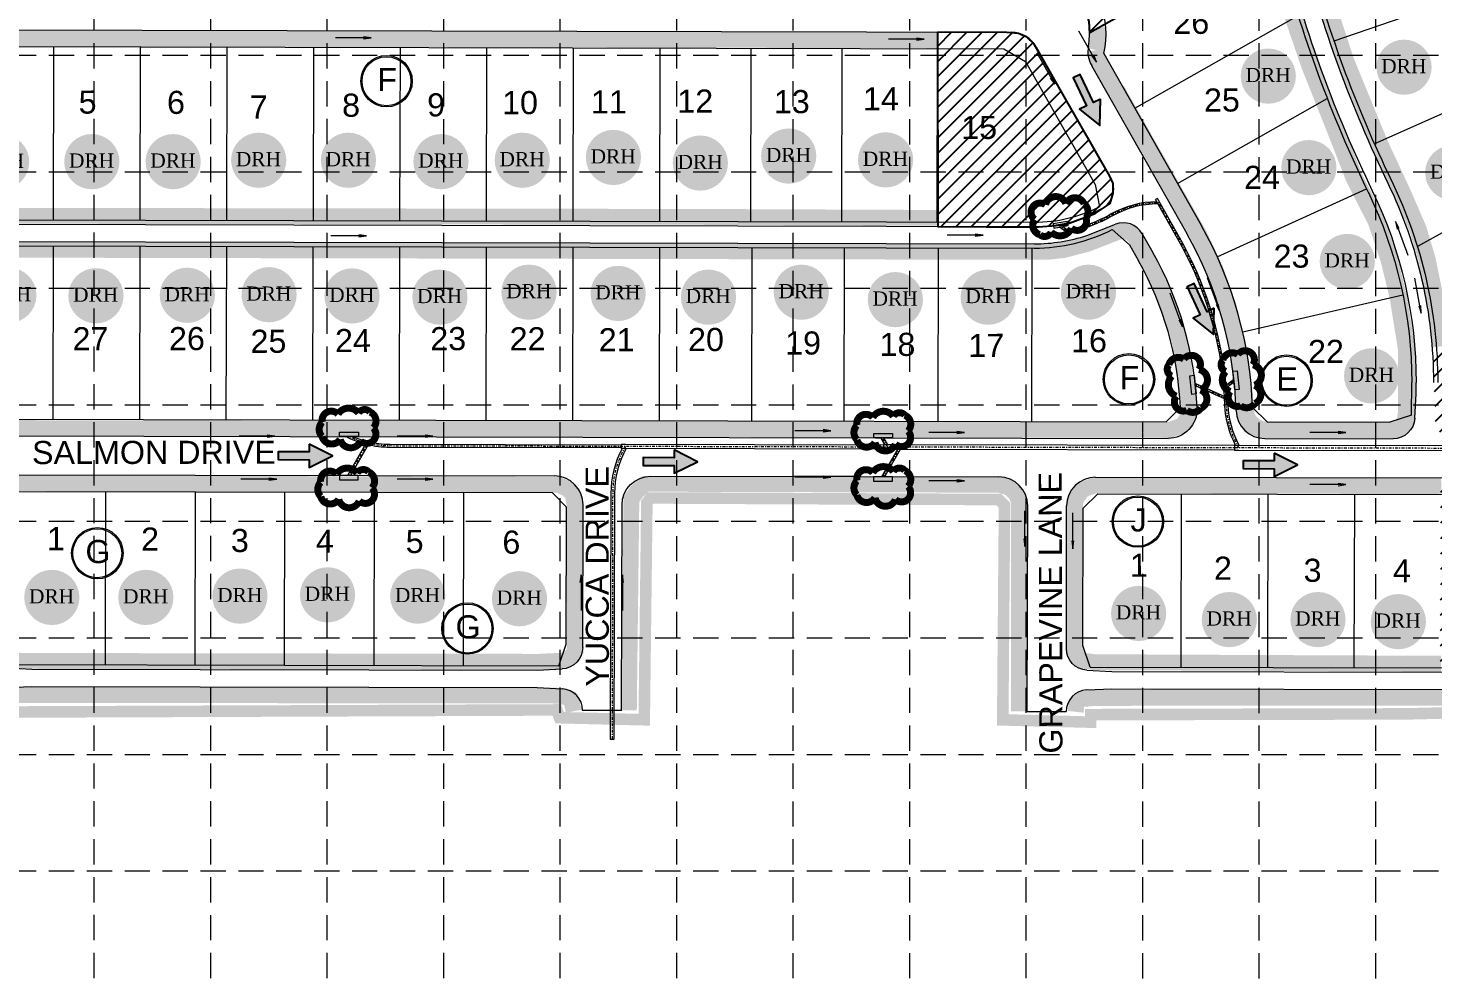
# Model space of a CAD drawing. Header units: inches. Extents: x 5975 to 9213, y 2836 to 8009.
# Drawn here: x 7307 to 8280, y 4061 to 4715 of the extents above; entities that cross this region are included whole.
import ezdxf
from ezdxf.enums import TextEntityAlignment as Align

# ---------------------------------------------------------------- set-up
doc = ezdxf.new("R2010")
doc.units = ezdxf.units.IN
doc.header["$MEASUREMENT"] = 0
for name, pattern in [('DASHED', [0.75, 0.5, -0.25]), ('DGN Style 7', [4.437732, 1.996979, -0.887546, 0.66566, -0.887546]), ('HIDDEN', [0.375, 0.25, -0.125])]:
    doc.linetypes.add(name, pattern=pattern)
for name, color, linetype, lineweight in [('0520al - Level 11', 7, 'Continuous', 0), ('0520al - Level 14', 7, 'Continuous', 0), ('0520al - Level 3', 7, 'Continuous', 0), ('BLOCKS', 7, 'Continuous', 0), ('Level 47', 7, 'Continuous', 0), ('Level 50', 7, 'Continuous', 0), ('LOGO', 7, 'Continuous', 0), ('STORM', 5, 'Continuous', 0)]:
    doc.layers.add(name, color=color, linetype=linetype, lineweight=lineweight)
for name, color, linetype in [('ARROWS', 252, 'Continuous'), ('BASE', 7, 'Continuous'), ('EROSION BLANKETS', 84, 'Continuous'), ('GRID', 254, 'DASHED'), ('LEGEND', 7, 'Continuous'), ('LIMITS OF DISTURBANCE', 1, 'DASHED'), ('SODDED LOT', 2, 'Continuous')]:
    doc.layers.add(name, color=color, linetype=linetype)
doc.styles.add('DRHorton', font='dutcheb.ttf')
doc.styles.get("Standard").update_dxf_attribs({"font": 'ARIAL.TTF'})

# ---------------------------------------------------------------- blocks, each defined once
blk = doc.blocks.new('DRHorton')
h = blk.add_hatch(color=1)
h.paths.add_polyline_path([(78.7, 25.78, 1), (40.43, 25.78, 1)])
h.paths.add_polyline_path([(42.33, 17.91), (76.5, 17.91), (76.5, 34.87), (42.33, 34.87)], flags=24)
at = {"layer": 'BASE', "color": 176, "style": 'DRHorton'}
blk.add_text('DRH', height=9.814, dxfattribs=at).set_placement((59.39, 21.64), align=Align.CENTER)
blk = doc.blocks.new('arrow')
blk.add_lwpolyline([(-67, -25.4), (-59.3, -25.4), (-59.6, -56.1), (-51.9, -56.2), (-51.6, -25.5), (-44, -25.5), (-55.3, -2.4), (-67, -25.4)], close=True)
at = {"color": 254}
for points in [[(-44, -25.5), (-67, -25.4), (-55.3, -2.4), (-67, -25.4)], [(-59.6, -56.1), (-51.9, -56.2), (-59.3, -25.4), (-51.6, -25.5)]]:
    blk.add_solid(points, dxfattribs=at)

msp = doc.modelspace()

# ---------------------------------------------------------------- hatches: boundary and pattern name
at = {"layer": 'SODDED LOT'}
h = msp.add_hatch(dxfattribs=at)
h.set_pattern_fill('ANSI31', color=256, scale=60, style=0)
h.paths.add_polyline_path([(7351.01, 5804.8), (7407.43, 5803.41), (7469.69, 5803.96), (7467.74, 5670.6), (7382.98, 5670.32), (7345.18, 5671.16)])
h.paths.add_polyline_path([(7400.62, 5966.19), (7520.73, 5964.5), (7519.61, 5830.4), (7399.21, 5831.25)])
h.paths.add_polyline_path([(7405.78, 6113), (7526.59, 6111.38), (7524.17, 5978.09), (7406.18, 5978.49), (7405.78, 6111.38)])
h.paths.add_polyline_path([(7507.01, 6746.99), (7630.07, 6747.51), (7631.11, 6874.69), (7507.01, 6874.69)])
h.paths.add_polyline_path([(7507.53, 6684.07), (7628.43, 6683.46), (7628.51, 6649.29), (7618.65, 6630.08), (7607.22, 6620.74), (7590.09, 6616.07), (7524.66, 6615.03), (7513.24, 6616.59), (7508.05, 6622.82), (7508.05, 6628.53)])
h.paths.add_polyline_path([(7486.51, 6405.99), (7512.73, 6284.4), (7603.96, 6289.11), (7625.98, 6307.98), (7628.6, 6325.8), (7630.7, 6360.39), (7517.97, 6426.96), (7506.96, 6412.28), (7493.85, 6408.09)])
h.paths.add_polyline_path([(7316.81, 6791.63), (7244.82, 6679.87), (7298.17, 6645.16), (7363.39, 6758.61)])
h.paths.add_polyline_path([(7090.29, 6927.15), (7032.12, 6805.45), (7083.1, 6779.07), (7147.87, 6895.38)])
h.paths.add_polyline_path([(7179.83, 7077.56), (7120.72, 6953.95), (7120.72, 6946.47), (7129.56, 6941.72), (7169.64, 6917.27), (7236.91, 7049.03)])
h.paths.add_polyline_path([(6973.21, 7146.91), (6935.84, 7018.55), (7045.9, 6977.12), (7094.82, 7099.37), (7035.71, 7124.5)])
h.paths.add_polyline_path([(6656.93, 7225.64), (6650.99, 7071.52), (6709.17, 7064.73), (6722.34, 7209.93)])
h.paths.add_polyline_path([(7291.62, 5043.7), (7267.69, 5045.25), (7233.72, 5083.44), (7229.48, 5188.01), (7225.23, 5201.12), (7256.11, 5201.12), (7270.39, 5195.72), (7276.56, 5187.23), (7281.58, 5172.57), (7281.2, 5106.98)])
h.paths.add_polyline_path([(8380.58, 5174.1), (8367.57, 5174.1), (8344.07, 5199.1), (8368.57, 5174.1), (8268.46, 5173.11), (8225.45, 5176.61), (8160.42, 5181.61), (8079.9, 5182.11), (7307.5, 5175.7), (7308.3, 5191.69), (7317.1, 5206.89), (7337.1, 5212.49), (7533.14, 5214.89), (7553.14, 5209.29), (7565.14, 5214.09), (7721.16, 5214.89), (7733.17, 5210.89), (7745.17, 5216.49), (8051.45, 5218.37), (8065.8, 5214.5), (8077.67, 5217.54), (8194.42, 5217.15), (8241.74, 5210.09), (8358.99, 5207.26), (8368.17, 5202.32), (8374.52, 5194.55), (8378.76, 5183.96)])
h.paths.add_polyline_path([(8704.79, 5136.17), (8691.79, 5133.64), (8753.34, 4894.96), (8772.65, 4849.2), (8813.78, 4777.7), (9048.19, 4361.94), (9072.43, 4375.67), (8939.12, 4584.85), (8791.14, 4879.37), (8747.51, 5047.36), (8711.16, 5128.12)])
h.paths.add_polyline_path([(8681.52, 5186.17), (8415.52, 5185), (8417.85, 5203.66), (8426.6, 5215.33), (8445.85, 5219.99), (8469.19, 5219.99), (8474.44, 5220.58), (8676.85, 5222.91)])
h.paths.add_polyline_path([(8413.35, 4565.98), (8280.46, 4491.51), (8281.98, 4449.25), (8282.28, 4441.35), (8285.63, 4434.36), (8293.84, 4431.32), (8314.21, 4430.71), (8347.06, 4434.05), (8381.72, 4441.65), (8415.78, 4453.81), (8447.71, 4468.4), (8453.19, 4473.27), (8455.92, 4478.43), (8455.92, 4486.64), (8454.71, 4494.24)])
h.paths.add_polyline_path([(7193.84, 4567.18), (7193.14, 4432.02), (7264.33, 4432.69), (7264.78, 4566.81)])
h.paths.add_polyline_path([(7387.96, 5013.68), (7387.48, 4885.26), (7390.38, 4884.78), (7393.04, 4881.88), (7448.68, 4881.39), (7449.65, 5014.17)])
h.paths.add_polyline_path([(7937.33, 4711.8), (7937.48, 4577.46), (8004.15, 4576.95), (8025.44, 4578.49), (8046.46, 4586.43), (8056.72, 4593.35), (8059.01, 4600.35), (8058.83, 4607.07), (8056.62, 4612.2), (8004.18, 4703.63), (7999.2, 4708.38), (7993.32, 4711.1), (7985.17, 4711.77), (7943.07, 4712)])
h.paths.add_polyline_path([(8015.77, 4750.82), (8064.6, 4866.71), (8098.83, 4868.07), (8104.76, 4866.25), (8126.21, 4865.79), (8140.36, 4860.77), (8149.94, 4853.02), (8155.42, 4844.35), (8158.61, 4832.03), (8161.35, 4819.71), (8164.09, 4819.26), (8173.68, 4785.04), (8042.69, 4711.59), (8042.24, 4719.34), (8039.04, 4729.84), (8031.74, 4739.87), (8019.87, 4748.54)])
h.paths.add_polyline_path([(8285.97, 4402.91), (8285.64, 4269.3), (8320.6, 4269.71), (8347.34, 4271.36), (8371.6, 4273.82), (8350.22, 4407.04), (8339.11, 4405.4), (8323.48, 4403.75), (8309.91, 4403.34), (8289.34, 4402.93)])
h.paths.add_polyline_path([(6997, 4412.5), (6873.98, 4344.71), (6871.32, 4343.51), (6871.8, 4331.43), (6873.25, 4329.98), (6874.7, 4313.81), (6877.36, 4297.87), (6884.6, 4287.25), (6897.65, 4277.59), (6912.38, 4274.69), (6930.5, 4273.97), (6931.95, 4271.79), (7003.68, 4271.79), (7025.42, 4391.8), (7016, 4394.94), (7006.58, 4401.46), (7001.51, 4406.77)])

# ---------------------------------------------------------------- linework, layer by layer
at = {"layer": '0520al - Level 14', "color": 7, "linetype": 'Continuous', "lineweight": 0}
for p, q in [((7053.67, 4714.01), (7988.26, 4711.91)), ((8005.61, 4701.77), (8057.34, 4610.52)), ((8044.01, 4688.78), (8109.87, 4572.6)), ((8036.95, 4582.61), (8051.05, 4589.73)), ((7064.87, 4579.48), (8004.29, 4577.37)), ((8040.73, 4571.22), (8060.43, 4578.95)), ((7064.85, 4567.48), (8004.26, 4565.37)), ((8078.96, 4572.38), (8086.39, 4559.28)), ((8268.69, 4461.78), (8268.71, 4469.33)), ((8267.79, 4444.53), (8268.69, 4461.78)), ((7053.04, 4433.01), (8096.95, 4430.66)), ((8163.99, 4430.51), (8252.77, 4430.31)), ((7298.72, 4405.45), (7671.74, 4404.62)), ((7738.74, 4404.47), (7837.4, 4404.25)), ((7881.08, 4404.15), (7837.4, 4404.25)), ((7881.08, 4404.15), (7979.74, 4403.93)), ((8046.74, 4403.78), (8296.9, 4403.21)), ((7691.47, 4285.92), (7691.69, 4384.57)), ((7718.38, 4242.17), (7718.69, 4384.51)), ((7999.37, 4241.54), (7999.69, 4383.88)), ((8026.47, 4285.16), (8026.69, 4383.82)), ((7292.67, 4271.83), (7309.92, 4270.93)), ((7309.92, 4270.93), (7659.94, 4270.14)), ((7659.94, 4270.14), (7677.19, 4270.97)), ((8040.69, 4270.15), (8057.94, 4269.25)), ((8057.94, 4269.25), (8296.6, 4268.71)), ((7292.64, 4258.11), (7309.89, 4258.93)), ((7309.89, 4258.93), (7659.91, 4258.14)), ((7659.91, 4258.14), (7677.16, 4257.24)), ((8040.66, 4256.43), (8057.91, 4257.25)), ((8057.91, 4257.25), (8296.57, 4256.71)), ((7718.38, 4242.17), (7691.38, 4242.23)), ((7999.37, 4241.54), (8026.37, 4241.48))]:
    msp.add_line(p, q, dxfattribs=at)
for centre, radius, start, end in [((9040.26, 4990.55), 891, 194.435, 205.84691), ((9040.26, 4990.55), 879, 194.435, 205.84691), ((7988.21, 4691.91), 20, 29.54833, 89.87139), ((7999, 4710.38), 43.5, 349.34687, 6.76292), ((8061.41, 4698.64), 20, 169.34687, 209.54833), ((8044.29, 4603.12), 15, 296.79909, 29.54833), ((8004.52, 4680.37), 103, 269.87142, 288.35181), ((8065.91, 4564.98), 15, 29.54833, 111.42128), ((8004.52, 4680.37), 115, 269.87142, 288.35181), ((7880.64, 4442.65), 263.5, 1.58951, 29.54833), ((7880.64, 4442.65), 236.5, 2.12146, 29.54833), ((8164.04, 4450.51), 20, 181.58951, 269.87139), ((7671.7, 4384.62), 20, 359.87139, 89.87139), ((7979.69, 4383.93), 20, 359.87139, 89.87139), ((8046.69, 4383.78), 20, 89.87139, 179.87139), ((7676.38, 4242.26), 15, 359.87139, 87.00898), ((8041.37, 4241.44), 15, 92.73379, 179.87139)]:
    msp.add_arc(centre, radius, start, end, dxfattribs=at)
at = {"layer": '0520al - Level 14', "color": 7, "linetype": 'Continuous', "lineweight": 0, "extrusion": (0, 0, -1)}
for centre, radius, start, end in [((-7965.71, 4470.01), 315, 154.15309, 180.12861), ((-7965.71, 4470.01), 303, 154.15309, 180.12861), ((-8097, 4450.66), 20, 177.87854, 270.12861), ((-8252.81, 4445.31), 15, 182.99102, 270.12861), ((-7738.69, 4384.47), 20, 0.12861, 90.12861), ((-7676.47, 4285.95), 15, 180.12861, 267.26621), ((-8041.47, 4285.13), 15, 272.99102, 0.12861)]:
    msp.add_arc(centre, radius, start, end, dxfattribs=at)
at = {"layer": '0520al - Level 3', "color": 7, "linetype": 'Continuous', "lineweight": 0}
for p, q in [((8315.86, 4741.55), (8211.83, 4705.8)), ((8073.89, 4659.38), (8187.07, 4723.54)), ((7055.15, 4702.5), (7983.17, 4700.42)), ((7324.88, 4581.9), (7325.15, 4701.9)), ((7384.88, 4581.76), (7385.15, 4701.76)), ((7444.88, 4581.63), (7445.15, 4701.63)), ((7504.88, 4581.49), (7505.15, 4701.49)), ((7564.88, 4581.36), (7565.15, 4701.36)), ((7624.88, 4581.22), (7625.15, 4701.22)), ((7684.88, 4581.09), (7685.15, 4701.09)), ((7744.88, 4580.95), (7745.15, 4700.95)), ((7807.88, 4580.81), (7808.15, 4700.81)), ((7870.88, 4580.67), (7871.15, 4700.67)), ((7936.88, 4580.52), (7937.15, 4700.52)), ((7983.17, 4700.42), (7998.1, 4691.7)), ((7998.1, 4691.7), (8046.44, 4606.43)), ((8052.42, 4697.27), (8119.88, 4578.27)), ((8340.38, 4679.23), (8239.88, 4634.52)), ((8103.48, 4607.19), (8207.25, 4666.01)), ((8370.25, 4619.28), (8269.64, 4563.53)), ((8046.44, 4606.43), (8049.43, 4591.02)), ((8131.02, 4556.39), (8234.45, 4603.38)), ((7049.88, 4582.51), (8004.3, 4580.37)), ((8058.31, 4575.34), (8070.11, 4564.67)), ((7049.84, 4564.51), (8004.26, 4562.37)), ((7324.57, 4443.9), (7324.84, 4563.9)), ((8070.11, 4564.67), (8076.38, 4553.61)), ((7384.57, 4443.76), (7384.84, 4563.76)), ((7444.57, 4443.63), (7444.84, 4563.63)), ((7504.57, 4443.49), (7504.84, 4563.49)), ((7564.57, 4443.36), (7564.84, 4563.36)), ((7624.57, 4443.22), (7624.84, 4563.22)), ((7684.57, 4443.09), (7684.84, 4563.09)), ((7744.57, 4442.95), (7744.84, 4562.95)), ((7808.57, 4442.81), (7808.84, 4562.81)), ((7872.57, 4442.67), (7872.84, 4562.67)), ((7937.57, 4442.52), (7937.84, 4562.52)), ((8002.57, 4442.37), (8002.84, 4562.37)), ((8148.63, 4504.38), (8259.66, 4529.96)), ((8265.65, 4446.78), (8265.71, 4469.33)), ((8095.64, 4442.17), (8105.44, 4452.14)), ((8155.48, 4452.03), (8165.64, 4442.01)), ((7054.57, 4444.5), (8095.64, 4442.17)), ((8165.64, 4442.01), (8250.64, 4441.82)), ((8265.65, 4446.78), (8250.64, 4441.82)), ((7300.19, 4393.95), (7670.21, 4393.12)), ((7360.93, 4273.81), (7361.19, 4393.81)), ((7422.92, 4273.68), (7423.19, 4393.67)), ((7484.92, 4273.54), (7485.19, 4393.54)), ((7546.92, 4273.4), (7547.19, 4393.4)), ((7608.92, 4273.26), (7609.19, 4393.26)), ((7670.21, 4393.12), (7680.19, 4383.1)), ((8048.21, 4392.27), (8038.19, 4382.29)), ((8048.21, 4392.27), (8296.88, 4391.71)), ((8105.94, 4272.14), (8106.21, 4392.14)), ((8165.94, 4272.01), (8166.21, 4392.01)), ((8225.94, 4271.87), (8226.21, 4391.87)), ((7679.98, 4288.1), (7680.19, 4383.1)), ((8037.98, 4287.29), (8038.19, 4382.29)), ((7674.94, 4273.11), (7679.98, 4288.1)), ((8042.94, 4272.28), (8037.98, 4287.29)), ((7294.93, 4273.96), (7674.94, 4273.11)), ((8042.94, 4272.28), (8296.61, 4271.71))]:
    msp.add_line(p, q, dxfattribs=at)
for centre, radius, start, end in [((9040.26, 4990.55), 876, 194.435, 205.84691), ((7999, 4710.38), 55, 346.20658, 133.21315), ((9040.26, 4990.55), 894, 194.435, 205.84691), ((8004.52, 4680.37), 100, 269.87142, 296.68235), ((8004.52, 4680.37), 118, 269.87142, 297.11982), ((7880.64, 4442.65), 275, 1.95533, 29.54833), ((7880.64, 4442.65), 225, 2.41871, 29.54833)]:
    msp.add_arc(centre, radius, start, end, dxfattribs=at)
at = {"layer": '0520al - Level 3', "color": 7, "linetype": 'Continuous', "lineweight": 0, "extrusion": (0, 0, -1)}
for radius in [318, 300]:
    msp.add_arc((-7965.71, 4470.01), radius, 154.15309, 180.12861, dxfattribs=at)
at = {"layer": 'BLOCKS'}
for centre, radius in [((7555.6, 4678.01), 17.8), ((7555.54, 4677.94), 16.97), ((8069.86, 4471.55), 17.8), ((8069.8, 4471.48), 16.97), ((8179.02, 4470.62), 17.8), ((8178.96, 4470.55), 16.97), ((8076.07, 4373.04), 17.8), ((8076.01, 4372.97), 16.97), ((7355.25, 4351.14), 17.8), ((7355.19, 4351.07), 16.97), ((7611.63, 4299.01), 17.8), ((7611.57, 4298.94), 16.97)]:
    msp.add_circle(centre, radius, dxfattribs=at)
at = {"layer": 'EROSION BLANKETS'}
for points, const_width in [([(8168.96, 4780.97), (8181.76, 4728.07), (8195.22, 4688.75), (8215.03, 4638.99), (8225.73, 4611.35), (8241.31, 4580.78), (8250.07, 4554.52), (8256.32, 4528.88), (8262.27, 4491.99), (8262.26, 4448.56), (8261.18, 4442.41), (8258.26, 4438.36), (8253.89, 4436.47), (8247.49, 4436.41), (8162.07, 4436.37), (8156.45, 4438.88), (8152.58, 4442.75), (8150.84, 4447.21), (8150.45, 4453.21), (8148.71, 4470.24, 0.0962), (8118.07, 4571.52), (8062.81, 4668.79), (8061.19, 4671.77)], 12), ([(8061.32, 4670.31), (8048.16, 4693.49), (8047.03, 4699.52, 0.097339), (8047.69, 4714.72, 0.084692)], 10.97)]:
    msp.add_lwpolyline(points, format="xyb", dxfattribs=dict(at, const_width=const_width))
for points, const_width in [([(8203.49, 4741.52), (8220.3, 4690.84), (8243.78, 4633.72), (8259.38, 4600.24), (8270.07, 4575.52), (8276.31, 4554.5), (8282.71, 4523.15), (8286.21, 4494.4)], 12), ([(7937.69, 4706.33), (7052.28, 4708.18), (7044.72, 4705.57), (7040.36, 4700.63), (7038.91, 4693.66), (7039.49, 4680.88), (7039.22, 4594.82), (7041.36, 4588.96), (7047.37, 4585.53), (7056.08, 4585.53), (7062.66, 4585.24), (7064.81, 4585.18), (7774.93, 4584.01), (7936.93, 4583.33)], 10.97), ([(7264.34, 4437.85), (8098.21, 4436.5), (8106.75, 4439.69), (8110.17, 4444.69), (8111.42, 4450.04), (8111.19, 4457.21), (8105.35, 4496.31), (8097.23, 4522.58), (8085.24, 4549.56), (8074.34, 4569.29), (8071, 4573.16), (8064.85, 4574.48), (8059.4, 4572.46), (8040.86, 4565.25), (8024.4, 4561.01), (8013.12, 4559.79), (8000.29, 4559.79), (7264.63, 4561.36)], 10.97), ([(7723.43, 4242.34), (7725.16, 4388.21), (7728.62, 4393.4), (7734.97, 4399.17), (7749.39, 4399.17), (7979.92, 4398.55), (7986.69, 4396.56), (7991.46, 4392.38), (7993.65, 4387.01), (7993.65, 4379.46), (7993.59, 4241.59)], 11), ([(8286.14, 4397.75), (8269.14, 4397.59), (8046.31, 4398.17), (8037.94, 4395.21), (8033.05, 4388.4), (8032.35, 4383), (8032.2, 4284.95), (8033.93, 4279.01), (8038.25, 4276.64), (8046.36, 4275.66), (8278.27, 4274.61), (8285.89, 4274.61)], 10.97), ([(8032.88, 4241.32), (8033.58, 4247.27), (8036.73, 4250.07), (8044.44, 4250.77), (8101.87, 4251.12), (8306.55, 4251.09), (8361.67, 4254.55), (8427.21, 4268.14), (8480.57, 4285.42), (8526.06, 4306.68), (8539.42, 4313.6), (8546.84, 4315.09), (8552.28, 4311.13), (8558.21, 4301.74), (8602.22, 4222.64), (8603.21, 4213.74), (8600.25, 4209.78), (8591.84, 4202.37)], 11), ([(7286.35, 4242.78), (7286.35, 4248.24), (7288.17, 4252.97), (7295.45, 4252.97), (7670.31, 4252.59), (7677.22, 4252.23), (7682.68, 4250.41), (7683.78, 4248.22), (7685.23, 4241.67)], 11)]:
    msp.add_lwpolyline(points, dxfattribs=dict(at, const_width=const_width))
at = {"layer": 'EROSION BLANKETS', "const_width": 10.97}
msp.add_lwpolyline([(7670.01, 4398.45), (7296.52, 4399.65), (7289.12, 4395.95), (7284.93, 4389.54), (7284.19, 4383.37), (7284.43, 4285.69), (7286.9, 4280.51), (7291.84, 4277.05), (7304.42, 4276.56), (7661.37, 4275.94), (7679.47, 4276.79), (7682.48, 4278.55), (7686.39, 4283.66), (7686.01, 4286.96), (7685.79, 4384.67), (7684.45, 4392.36), (7680.22, 4396.01), (7674.07, 4398.7), (7671.76, 4398.51)], close=True, dxfattribs=at)
at = {"layer": 'GRID', "color": 252, "linetype": 'HIDDEN', "lineweight": 0, "ltscale": 70}
for p, q in [((7353.04, 3243.1), (7353.04, 7924.45)), ((7433.75, 3243.09), (7433.75, 7924.45)), ((7514.46, 3243.07), (7514.46, 7924.45)), ((7595.17, 3243.06), (7595.17, 7924.45)), ((7675.88, 3243.05), (7675.88, 7924.45)), ((7756.59, 3243.04), (7756.59, 7924.45)), ((7837.3, 3243.02), (7837.3, 7924.45)), ((7918.01, 3243.01), (7918.01, 7924.45)), ((7998.72, 3243), (7998.72, 7924.45)), ((8079.43, 3242.98), (8079.43, 7924.45)), ((8160.14, 3242.97), (8160.14, 7924.45)), ((8240.85, 3242.96), (8240.85, 7924.45)), ((6061.68, 4696.05), (9128.65, 4696.05)), ((6061.68, 4615.34), (9128.65, 4615.34)), ((6061.68, 4534.63), (9128.65, 4534.63)), ((6061.68, 4453.92), (9128.65, 4453.92)), ((6061.68, 4373.21), (9128.65, 4373.21)), ((6061.68, 4292.5), (9128.65, 4292.5)), ((6061.68, 4211.8), (9128.65, 4211.8)), ((6061.68, 4131.09), (9128.65, 4131.09))]:
    msp.add_line(p, q, dxfattribs=at)
at = {"layer": 'LEGEND', "color": 170, "ltscale": 100, "const_width": 4.84}
for points in [[(8029.95, 4576.18, 0.520567), (8029.95, 4576.18, 0.765195), (8040.06, 4583.12, 0.417879), (8038.8, 4592.96, 0.6649), (8026.13, 4593.17, 0.744833), (8011.98, 4592.45, 0.975642), (8004.48, 4582.26, 0.520567), (8008.12, 4571.71, 0.520567), (8015.98, 4573.51, 0.540264), (8029.95, 4576.18)], [(8102.66, 4459.89, 0.520567), (8102.66, 4459.89, 0.765195), (8109.91, 4450, 0.417879), (8119.71, 4451.58, 0.6649), (8119.52, 4464.24, 0.744833), (8118.35, 4478.37, 0.975642), (8107.93, 4485.54, 0.520567), (8097.5, 4481.56, 0.520567), (8099.55, 4473.76, 0.540264), (8102.66, 4459.89)], [(8140, 4463.09, 0.520567), (8140, 4463.09, 0.765195), (8147.26, 4453.2, 0.417879), (8157.06, 4454.78, 0.6649), (8156.87, 4467.44, 0.744833), (8155.7, 4481.57, 0.975642), (8145.28, 4488.74, 0.520567), (8134.84, 4484.76, 0.520567), (8136.89, 4476.96, 0.540264), (8140, 4463.09)], [(7521.98, 4447.38, 0.520567), (7521.98, 4447.38, 0.765195), (7511.02, 4441.86, 0.417879), (7510.95, 4431.94, 0.6649), (7523.47, 4430.03, 0.744833), (7537.6, 4428.84, 0.975642), (7546.39, 4437.93, 0.520567), (7544.2, 4448.88, 0.520567), (7536.17, 4448.15, 0.540264), (7521.98, 4447.38)], [(7892.39, 4445.19, 0.520567), (7892.39, 4445.19, 0.765195), (7881.43, 4439.67, 0.417879), (7881.37, 4429.75, 0.6649), (7893.89, 4427.84, 0.744833), (7908.01, 4426.65, 0.975642), (7916.81, 4435.74, 0.520567), (7914.62, 4446.69, 0.520567), (7906.59, 4445.96, 0.540264), (7892.39, 4445.19)], [(7521, 4405.84, 0.520567), (7521, 4405.84, 0.765195), (7510.04, 4400.32, 0.417879), (7509.97, 4390.4, 0.6649), (7522.5, 4388.48, 0.744833), (7536.62, 4387.3, 0.975642), (7545.42, 4396.39, 0.520567), (7543.23, 4407.33, 0.520567), (7535.19, 4406.6, 0.540264), (7521, 4405.84)], [(7892.39, 4406.86, 0.520567), (7892.39, 4406.86, 0.765195), (7881.43, 4401.35, 0.417879), (7881.37, 4391.42, 0.6649), (7893.89, 4389.51, 0.744833), (7908.01, 4388.33, 0.975642), (7916.81, 4397.41, 0.520567), (7914.62, 4408.36, 0.520567), (7906.59, 4407.63, 0.540264), (7892.39, 4406.86)]]:
    msp.add_lwpolyline(points, format="xyb", close=True, dxfattribs=at)
at = {"layer": 'Level 50', "color": 7, "linetype": 'Continuous', "lineweight": 13}
for p, q in [((8047.47, 4691.22), (8035.07, 4712.7)), ((7544.91, 4707.95), (7520.12, 4707.95)), ((7544.91, 4707.95), (7539.54, 4708.66)), ((7539.54, 4707.22), (7544.91, 4707.95)), ((7927.97, 4707.14), (7903.17, 4707.14)), ((7927.97, 4707.14), (7922.59, 4707.85)), ((7922.59, 4706.41), (7927.97, 4707.14)), ((8018.57, 4675.88), (8006.17, 4697.36)), ((8044.15, 4695.51), (8047.47, 4691.22)), ((8047.47, 4691.22), (8045.4, 4696.24)), ((8018.57, 4675.88), (8016.5, 4680.9)), ((8015.25, 4680.17), (8018.57, 4675.88)), ((8254.55, 4580.84), (8263.03, 4557.54)), ((8257.07, 4576.04), (8254.55, 4580.84)), ((8254.55, 4580.84), (8255.72, 4575.55)), ((7541.68, 4570.91), (7516.88, 4570.91)), ((7541.68, 4570.91), (7536.3, 4571.62)), ((7536.31, 4570.18), (7541.68, 4570.91)), ((7968.75, 4571.45), (7943.95, 4571.45)), ((7968.75, 4571.45), (7963.38, 4572.16)), ((7963.38, 4570.72), (7968.75, 4571.45)), ((8132.79, 4518.61), (8124.31, 4541.91)), ((8272.26, 4517.28), (8267.95, 4541.7)), ((8106.84, 4507.99), (8098.36, 4531.29)), ((8130.27, 4523.41), (8132.79, 4518.61)), ((8132.79, 4518.61), (8131.62, 4523.91)), ((8270.61, 4522.44), (8272.26, 4517.28)), ((8272.26, 4517.28), (8272.03, 4522.7)), ((8104.32, 4512.79), (8106.84, 4507.99)), ((8106.84, 4507.99), (8105.67, 4513.28)), ((7478.2, 4432.12), (7453.4, 4432.12)), ((7478.2, 4432.12), (7472.82, 4432.83)), ((7472.83, 4431.39), (7478.2, 4432.12)), ((7587.67, 4432.12), (7562.88, 4432.12)), ((7587.67, 4432.12), (7582.3, 4432.83)), ((7582.3, 4431.39), (7587.67, 4432.12)), ((7863.29, 4435.98), (7838.49, 4435.98)), ((7863.29, 4435.98), (7857.91, 4436.7)), ((7857.92, 4435.26), (7863.29, 4435.98)), ((7956.02, 4434.7), (7931.22, 4434.7)), ((7956.02, 4434.7), (7950.65, 4435.41)), ((7950.65, 4433.97), (7956.02, 4434.7)), ((8220.05, 4434.7), (8195.25, 4434.7)), ((8220.05, 4434.7), (8214.67, 4435.41)), ((8214.68, 4433.97), (8220.05, 4434.7)), ((7479.49, 4402.48), (7454.69, 4402.48)), ((7479.49, 4402.48), (7474.11, 4403.19)), ((7474.11, 4401.75), (7479.49, 4402.48)), ((7587.67, 4402.48), (7562.88, 4402.48)), ((7587.67, 4402.48), (7582.3, 4403.19)), ((7582.3, 4401.75), (7587.67, 4402.48)), ((7863.29, 4403.77), (7838.49, 4403.77)), ((7863.29, 4403.77), (7857.91, 4404.48)), ((7857.92, 4403.04), (7863.29, 4403.77)), ((7956.02, 4401.19), (7931.22, 4401.19)), ((7956.02, 4401.19), (7950.65, 4401.9)), ((7950.65, 4400.46), (7956.02, 4401.19)), ((8220.05, 4398.61), (8195.25, 4398.61)), ((8220.05, 4398.61), (8214.67, 4399.33)), ((8214.68, 4397.89), (8220.05, 4398.61)), ((7997.71, 4355.68), (7997.71, 4380.48)), ((8031, 4354.24), (8031, 4379.03)), ((7996.98, 4361.06), (7997.71, 4355.68)), ((7997.71, 4355.68), (7998.42, 4361.06)), ((8030.27, 4359.61), (8031, 4354.24)), ((8031, 4354.24), (8031.71, 4359.61)), ((7690.28, 4336.16), (7689.57, 4330.78)), ((7690.28, 4336.16), (7690.28, 4311.36)), ((7691.01, 4330.79), (7690.28, 4336.16)), ((7718.93, 4336.16), (7718.22, 4330.78)), ((7718.93, 4336.16), (7718.93, 4311.36)), ((7719.66, 4330.79), (7718.93, 4336.16))]:
    msp.add_line(p, q, dxfattribs=at)
at = {"layer": 'LIMITS OF DISTURBANCE', "ltscale": 60, "const_width": 8}
msp.add_lwpolyline([(8366.02, 4242.43), (8262.3, 4239.86), (8043.28, 4239.34), (8043.28, 4234.14), (7982.41, 4235.7), (7983.65, 4384.34), (7979.66, 4388.32), (7972.09, 4388.32), (7738.4, 4389.39), (7735.9, 4386.17), (7734.08, 4235.8), (7675.39, 4237.23), (7673.6, 4242.6), (7295.64, 4241.16)], dxfattribs=at)
at = {"layer": 'SODDED LOT'}
for points in [[(8015.77, 4750.82), (8064.6, 4866.71), (8098.83, 4868.07), (8104.76, 4866.25), (8126.21, 4865.79), (8140.36, 4860.77), (8149.94, 4853.02), (8155.42, 4844.35), (8158.61, 4832.03), (8161.35, 4819.71), (8164.09, 4819.26), (8173.68, 4785.04), (8042.69, 4711.59), (8042.24, 4719.34), (8039.04, 4729.84), (8031.74, 4739.87), (8019.87, 4748.54)], [(7937.33, 4711.8), (7937.48, 4577.46), (8004.15, 4576.95), (8025.44, 4578.49), (8046.46, 4586.43), (8056.72, 4593.35), (8059.01, 4600.35), (8058.83, 4607.07), (8056.62, 4612.2), (8004.18, 4703.63), (7999.2, 4708.38), (7993.32, 4711.1), (7985.17, 4711.77), (7943.07, 4712)]]:
    msp.add_lwpolyline(points, close=True, dxfattribs=at)
at = {"layer": 'STORM', "color": 170, "linetype": 'Continuous', "lineweight": 0}
for p, q in [((8103.57, 4569.02), (8088.28, 4595.99)), ((8104.87, 4569.76), (8089.58, 4596.73)), ((8027.27, 4573), (8021.7, 4576.9)), ((8027.59, 4574.61), (8023.79, 4577.27)), ((8135.95, 4459.71), (8115.71, 4468.67)), ((8136.06, 4458.02), (8115.89, 4466.95)), ((8135.14, 4469.14), (8137.38, 4469.38)), ((8137.53, 4467.91), (8142.55, 4471.58)), ((8137.69, 4466.18), (8142.74, 4469.86)), ((7900.81, 4426.23), (7898, 4431.11)), ((7902.83, 4426.22), (7900.02, 4431.1)), ((7541.04, 4426.59), (7528.47, 4404.94)), ((7542.8, 4426.15), (7530.49, 4404.93)), ((7718, 4426.01), (7557.86, 4426.37)), ((7717.99, 4424.01), (7557.86, 4424.37)), ((7909.41, 4422.96), (7898.47, 4404.11)), ((7911.43, 4422.95), (7900.49, 4404.1)), ((7710.96, 4392.53), (7710.58, 4222.19)), ((7710.96, 4392.53), (7710.96, 4392.53)), ((7713.46, 4392.52), (7713.08, 4222.18)), ((7713.46, 4392.52), (7713.46, 4392.52)), ((7713.08, 4222.18), (7710.58, 4222.19))]:
    msp.add_line(p, q, dxfattribs=at)
at = {"layer": 'STORM', "color": 170, "linetype": 'DGN Style 7', "lineweight": 0}
for p, q in [((8137.16, 4458.35), (8115.71, 4467.85)), ((8136.56, 4466.28), (8142.57, 4470.66)), ((7902.75, 4424.6), (7899.04, 4431.06)), ((7542.44, 4427.26), (7529.48, 4404.94)), ((7911.36, 4424.58), (7899.48, 4404.11)), ((7711.88, 4242.18), (7711.83, 4222.18))]:
    msp.add_line(p, q, dxfattribs=at)
at = {"layer": 'STORM', "color": 170, "linetype": 'DGN Style 7', "lineweight": 0, "flags": 128}
for points in [[(8145.99, 4424.05, -0.120212), (8137.41, 4453.64, 0.004583), (8137.16, 4458.35, 0.007733), (8136.56, 4466.28, 0.106311), (8104.22, 4569.39), (8090.41, 4593.75, 0.130926), (8058, 4585.39, -0.075416), (8027.43, 4573.8), (8022.74, 4577.09)], [(8651.07, 4206.38, -0.131652), (8627.47, 4230.35), (8549.4, 4368.07), (8545.42, 4375.1), (8516.17, 4426.7), (8516.17, 4426.7, 0.391229), (8432.13, 4453.54), (8432.13, 4453.54, -0.110156), (8296.95, 4423.71), (8145.99, 4424.05), (7911.36, 4424.58), (7902.75, 4424.6), (7720.99, 4425.01), (7557.86, 4425.37, -0.059971), (7542.44, 4427.26, -0.052907), (7529.54, 4431.94)], [(7720.99, 4425.01, 0.131654), (7712.21, 4392.53), (7712.21, 4392.53), (7711.88, 4242.18)]]:
    msp.add_lwpolyline(points, format="xyb", dxfattribs=at)
at = {"layer": 'STORM', "color": 170, "linetype": 'Continuous', "lineweight": 0, "flags": 128}
for points in [[(8089.58, 4596.73), (8088.28, 4595.99)], [(7718, 4426.39), (7717.99, 4423.64)], [(7899.75, 4423.23), (7720.99, 4423.63), (7717.99, 4423.64)], [(7899.75, 4425.98), (7721, 4426.38), (7718, 4426.39)], [(8142.99, 4425.68), (7911.37, 4426.2), (7902.75, 4426.22), (7899.75, 4426.23)], [(7899.75, 4426.23), (7899.75, 4422.98)], [(8142.98, 4422.43), (7911.36, 4422.95), (7902.75, 4422.97), (7899.75, 4422.98)], [(8142.99, 4425.81), (8142.98, 4422.31)]]:
    msp.add_lwpolyline(points, dxfattribs=at)
for points in [[(8027.14, 4580.91), (8017.3, 4579.17), (8017.82, 4576.22), (8027.67, 4577.96)], [(8146.25, 4464.52), (8143.26, 4464.2), (8141.88, 4477.13), (8144.86, 4477.45)], [(8116.4, 4461.39), (8113.42, 4461.07), (8112.03, 4473.99), (8115.02, 4474.31)], [(7523.04, 4431.95), (7523.05, 4434.95), (7536.05, 4434.92), (7536.04, 4431.92)], [(7893.04, 4431.12), (7893.05, 4434.12), (7906.05, 4434.09), (7906.04, 4431.09)], [(7522.98, 4404.95), (7522.98, 4401.95), (7535.97, 4401.92), (7535.98, 4404.92)], [(7892.98, 4404.12), (7892.97, 4401.12), (7905.97, 4401.09), (7905.98, 4404.09)]]:
    msp.add_lwpolyline(points, close=True, dxfattribs=at)
for points in [[(8143.74, 4425.81, -0.110097), (8136.29, 4453.6, 0.004583), (8136.04, 4458.28, 0.007733), (8135.44, 4466.17, 0.002918), (8135.14, 4469.14)], [(8146.29, 4425.8, -0.114804), (8138.53, 4453.69, 0.004583), (8138.29, 4458.42, 0.007733), (8137.68, 4466.38, 0.002918), (8137.38, 4469.38)], [(8542.41, 4376.85), (8514.64, 4425.83), (8514.64, 4425.83, 0.391229), (8432.87, 4451.96), (8432.87, 4451.96, -0.110156), (8296.94, 4421.96), (8145.98, 4422.3), (8142.98, 4422.31)], [(8545.46, 4378.58), (8517.69, 4427.56), (8517.69, 4427.56, 0.391229), (8431.39, 4455.13), (8431.39, 4455.13, -0.110156), (8296.95, 4425.46), (8145.99, 4425.8), (8142.99, 4425.81)]]:
    msp.add_lwpolyline(points, format="xyb", dxfattribs=at)
at = {"layer": 'STORM', "color": 170, "linetype": 'Continuous', "lineweight": 0}
for centre, radius, start, end in [((8089.89, 4528.75), 65.75, 90.67278, 119.38328), ((8089.89, 4528.75), 64.25, 89.93245, 119.38328), ((7880.64, 4442.65), 256.25, 5.94371, 29.54833), ((7880.64, 4442.65), 257.75, 5.94371, 29.54833), ((7777.21, 4392.38), 66.25, 151.84934, 179.87179), ((7777.21, 4392.38), 63.75, 150.64673, 179.87179)]:
    msp.add_arc(centre, radius, start, end, dxfattribs=at)
at = {"layer": 'STORM', "color": 170, "linetype": 'Continuous', "lineweight": 0, "extrusion": (0, 0, -1)}
for centre, radius, start, end in [((-8004.52, 4680.37), 109.75, 240.61672, 258.03909), ((-8004.52, 4680.37), 108.25, 240.61672, 257.6952), ((-7558.01, 4490.37), 66, 283.85655, 297.70881), ((-7558.01, 4490.37), 64, 283.85655, 294.05567), ((-7558.01, 4490.37), 64, 270.12861, 283.85655), ((-7558.01, 4490.37), 66, 270.12861, 283.85655)]:
    msp.add_arc(centre, radius, start, end, dxfattribs=at)

# ---------------------------------------------------------------- block references
at = {"layer": 'ARROWS', "zscale": 0.6999719999999999}
for p, xscale, yscale, rotation in [((8015.52, 4629.15), 0.6999720000007293, 0.6999720000013383, 205.6264742270162), ((8094.31, 4484.39), 0.6999720000007293, 0.6999720000013099, 205.6264742270162), ((7520.05, 4379.79), 0.6999720000004895, 0.699972000001253, 270.2618393338951), ((7772.87, 4375.81), 0.6999720000004895, 0.699972000001253, 270.2618393338951), ((8188.36, 4373.57), 0.6999720000004895, 0.699972000001253, 270.2618393338951)]:
    msp.add_blockref('arrow', p, dxfattribs=dict(at, xscale=xscale, yscale=yscale, rotation=rotation))
at = {"layer": 'LOGO'}
for p in [(8106.79, 4655.73), (8200.83, 4661.89), (7407.44, 4597.46), (7469.6, 4597.46), (7590.04, 4597.46), (7653.17, 4599.4), (7774.58, 4600.37), (7841.7, 4597.72), (7229.38, 4596.33), (7291.86, 4596.49), (7348.19, 4596.49), (7533.7, 4596.49), (7713.39, 4595.52), (8134.91, 4592.35), (8234.57, 4588.81), (8161.51, 4527.37), (7234.38, 4503.95), (7294.69, 4503.62), (7358.01, 4503.95), (7414.64, 4504.37), (7472.09, 4503.51), (7532.96, 4502.65), (7594.69, 4506.08), (7656.42, 4505.23), (7719.01, 4502.65), (7783.31, 4506.08), (7848.47, 4500.94), (7912.77, 4502.65), (7982.22, 4506.08), (8178.38, 4448.15), (7394.45, 4295.62), (7455.14, 4296.51), (7517.62, 4295.62), (7264.15, 4294.73), (7329.3, 4294.73), (7588.12, 4293.84), (8016.98, 4283.66), (8079.8, 4279.38), (8141.2, 4279.38), (8196.88, 4277.95)]:
    msp.add_blockref('DRHorton', p, dxfattribs=at)

# ---------------------------------------------------------------- texts
at = {"layer": '0520al - Level 11', "color": 7, "linetype": 'Continuous', "lineweight": 0}
for s, p in [('26', (8113.05, 4710.75)), ('5', (7348.52, 4655.54)), ('6', (7409.72, 4655.34)), ('10', (7648.06, 4655.14)), ('11', (7709.54, 4655.66)), ('12', (7769.46, 4656.21)), ('13', (7836.3, 4655.83)), ('14', (7898.02, 4657.83)), ('25', (8134.25, 4656.96)), ('7', (7467.1, 4652.12)), ('8', (7531.03, 4653.37)), ('9', (7589.92, 4653.6)), ('15', (7966.11, 4637.97)), ('24', (8162.02, 4603.42)), ('23', (8182.48, 4548.84)), ('27', (7350.53, 4491.67)), ('26', (7417.32, 4491.73)), ('25', (7473.81, 4489.89)), ('24', (7532.31, 4490.4)), ('23', (7598.31, 4491.71)), ('22', (7653.28, 4491.61)), ('21', (7715.01, 4490.96)), ('20', (7776.87, 4491.09)), ('16', (8042.19, 4490.27)), ('19', (7844.13, 4488.69)), ('18', (7909.48, 4487.74)), ('17', (7971.02, 4487.02)), ('22', (8206.32, 4482.87)), ('1', (7326.56, 4353.21)), ('2', (7391.81, 4352.92)), ('3', (7454, 4351.94)), ('4', (7512.85, 4351.46)), ('5', (7575.05, 4351.24)), ('6', (7642.04, 4350.79)), ('1', (8076.71, 4334.82)), ('2', (8134.95, 4332.74)), ('3', (8197.07, 4331.3)), ('4', (8258.89, 4330.94))]:
    msp.add_text(s, height=16, rotation=0.16861, dxfattribs=at).set_placement(p, align=Align.CENTER)
at = {"layer": 'Level 47', "color": 7, "linetype": 'Continuous', "lineweight": 0}
for s, rotation, p in [('F', 0.16861, (7556.06, 4671.14)), ('F', 0.16861, (8070.32, 4464.68)), ('E', 0.16861, (8179.48, 4463.75)), ('SALMON DRIVE', 0.08972, (7394.45, 4412.96)), ('YUCCA DRIVE', 90.08972, (7709.51, 4335.09)), ('GRAPEVINE LANE', 90.16861, (8023.52, 4309.9)), ('J', 0.16861, (8076.53, 4366.17)), ('G', 0.16861, (7355.71, 4344.28)), ('G', 0.16861, (7612.09, 4292.14))]:
    msp.add_text(s, height=16, rotation=rotation, dxfattribs=at).set_placement(p, align=Align.CENTER)

doc.saveas('drawing.dxf')
